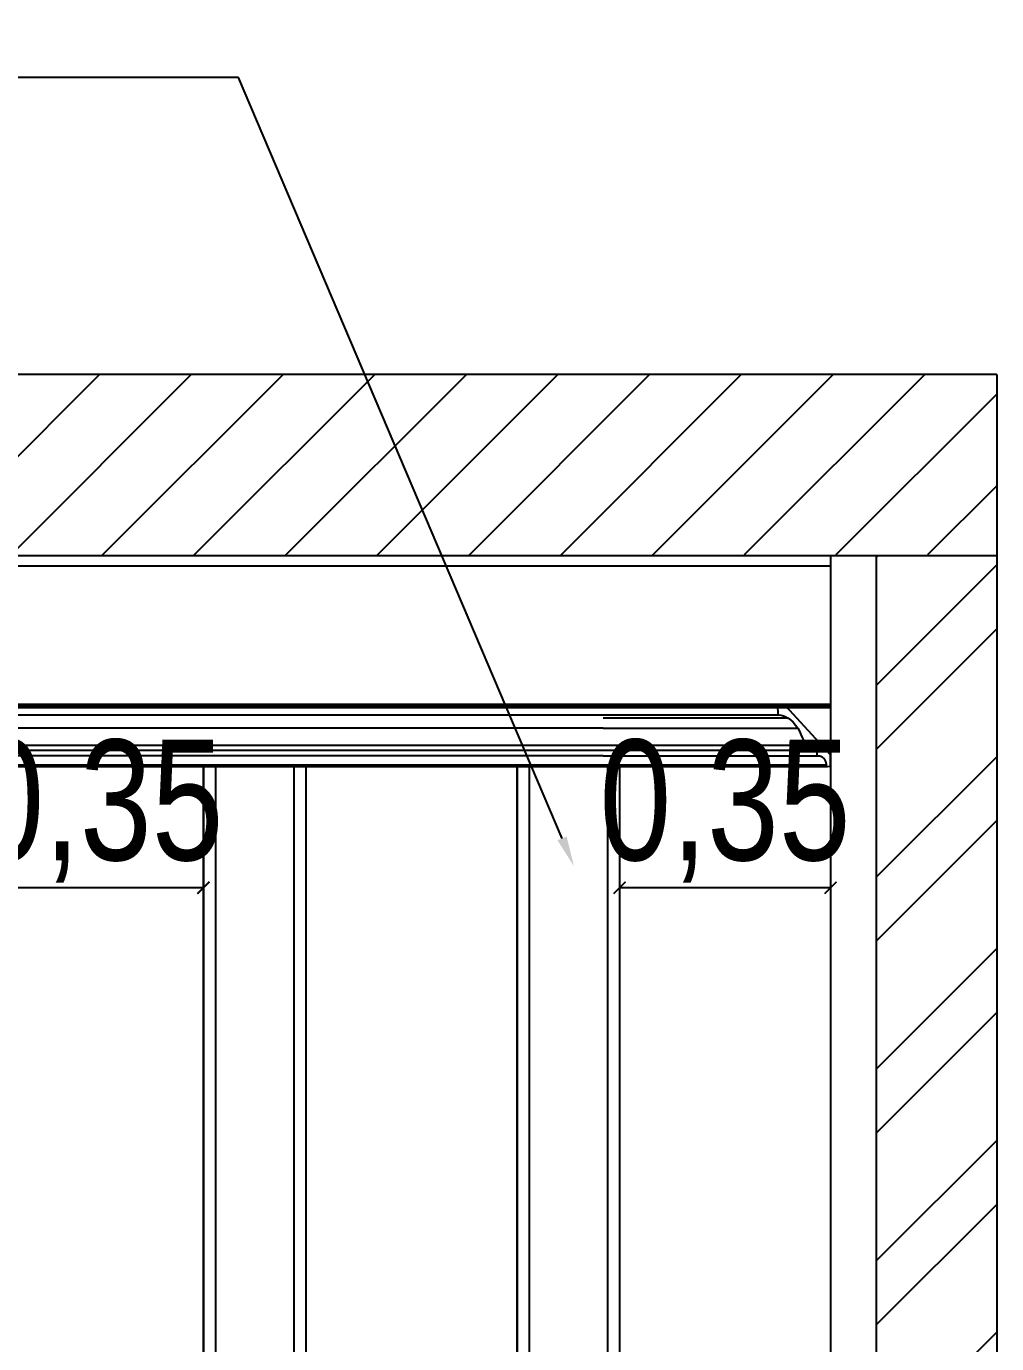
# Model space of a CAD drawing. Header units: inches. Extents: x -279 to 561, y -345 to 342.
# Drawn here: x -217.16 to -215.551, y 58.821 to 61.006 of the extents above; entities that cross this region are included whole.
import ezdxf
from ezdxf import colors
from ezdxf.entities.mleader import LeaderData, LeaderLine
from ezdxf.math import Vec2, Vec3

# ---------------------------------------------------------------- set-up
doc = ezdxf.new("R2010")
doc.units = ezdxf.units.IN
doc.header["$LTSCALE"] = 0.5
doc.header["$MEASUREMENT"] = 0
doc.layers.add('!!!Var1', color=7, linetype='Continuous', true_color=0xe5a6d7)
for name, color, linetype in [('LIGHT', 2, 'Continuous'), ('TEXT', 3, 'Continuous'), ('WAL', 7, 'Continuous'), ('WATER', 50, 'Continuous')]:
    doc.layers.add(name, color=color, linetype=linetype)
doc.styles.add('ROM', font='AGENCYR.TTF', dxfattribs={"width": 0.8})
doc.styles.get("Standard").update_dxf_attribs({"font": 'arial.ttf'})
doc.dimstyles.new('Copy(9) of ISO-25', dxfattribs={"dimtxt": 0.2, "dimasz": 0.02, "dimexe": 0.05, "dimexo": 0.05, "dimgap": 0.02, "dimtad": 1, "dimtxsty": 'ROM', "dimblk": 'ARCHTICK', "dimcen": 0.03, "dimse1": 1, "dimse2": 1, "dimclrd": 248, "dimclrt": 248, "dimadec": 0, "dimazin": 0, "dimtfac": 1, "dimtmove": 0, "dimatfit": 3, "dimldrblk": 'DOT', "dimfxl": 1, "dimarcsym": 0})

# ---------------------------------------------------------------- blocks, each defined once
blk = doc.blocks.new('_ArchTick')
at = {"color": 0, "linetype": 'ByBlock', "const_width": 0.15}
blk.add_lwpolyline([(-0.5, -0.5), (0.5, 0.5)], dxfattribs=at)
blk = doc.blocks.new('*D602')
at = {"layer": 'Defpoints', "color": 0, "transparency": 16777216}
for p in [(-217.2163, 59.5811), (-216.8663, 59.5811), (-217.2163, 59.577)]:
    blk.add_point(p, dxfattribs=at)
at = {"layer": 'WAL', "color": 248, "lineweight": -2, "transparency": 16777216}
blk.add_line((-216.8663, 59.577), (-217.2163, 59.577), dxfattribs=at)
at = {"layer": 'WAL', "color": 248, "lineweight": -2, "transparency": 16777216, "xscale": 0.02, "yscale": 0.02, "zscale": 0.02, "rotation": 180}
blk.add_blockref('_ArchTick', (-217.2163, 59.577), dxfattribs=at)
at = {"layer": 'WAL', "color": 248, "lineweight": -2, "transparency": 16777216, "xscale": 0.02, "yscale": 0.02, "zscale": 0.02}
blk.add_blockref('_ArchTick', (-216.8663, 59.577), dxfattribs=at)
at = {"layer": 'WAL', "color": 248, "transparency": 16777216, "insert": (-217.0413, 59.7041), "char_height": 0.2, "attachment_point": 5, "style": 'ROM'}
blk.add_mtext('0,35', dxfattribs=at)
blk = doc.blocks.new('_DOT')
at = {"color": 0, "linetype": 'ByBlock'}
blk.add_line((-0.5, 0), (-1, 0), dxfattribs=at)
at = {"color": 0, "linetype": 'ByBlock', "const_width": 0.5}
blk.add_lwpolyline([(-0.25, 0, 1), (0.25, 0, 1)], format="xyb", close=True, dxfattribs=at)
blk = doc.blocks.new('*D603')
at = {"layer": 'Defpoints', "color": 0, "transparency": 16777216}
for p in [(-216.1763, 59.5811), (-215.8263, 59.5811), (-216.1763, 59.577)]:
    blk.add_point(p, dxfattribs=at)
at = {"layer": 'WAL', "color": 248, "lineweight": -2, "transparency": 16777216}
blk.add_line((-215.8263, 59.577), (-216.1763, 59.577), dxfattribs=at)
at = {"layer": 'WAL', "color": 248, "lineweight": -2, "transparency": 16777216, "xscale": 0.02, "yscale": 0.02, "zscale": 0.02, "rotation": 180}
blk.add_blockref('_ArchTick', (-216.1763, 59.577), dxfattribs=at)
at = {"layer": 'WAL', "color": 248, "lineweight": -2, "transparency": 16777216, "xscale": 0.02, "yscale": 0.02, "zscale": 0.02}
blk.add_blockref('_ArchTick', (-215.8263, 59.577), dxfattribs=at)
at = {"layer": 'WAL', "color": 248, "transparency": 16777216, "insert": (-216.0013, 59.7041), "char_height": 0.2, "attachment_point": 5, "style": 'ROM'}
blk.add_mtext('0,35', dxfattribs=at)

msp = doc.modelspace()

# ---------------------------------------------------------------- hatches: boundary and pattern name
at = {"linetype": 'Continuous', "lineweight": -3}
h = msp.add_hatch(dxfattribs=at)
h.set_pattern_fill('ANSI31', scale=0.86)
h.set_pattern_definition([(45, (-310.09401, 221.56352), (-0.07601398, 0.07601398), [])])
h.paths.add_polyline_path([(-215.5509, 60.4295), (-235.5309, 60.42), (-235.5309, 60.12), (-215.888, 60.1295), (-215.869, 60.1295), (-215.5509, 60.1295)])
h = msp.add_hatch(dxfattribs=at)
h.set_pattern_fill('ANSI32', scale=0.6)
h.set_pattern_definition([(45, (-121.44264, 86.4447), (-0.15909903, 0.15909903), []), (45, (-121.33657, 86.4447), (-0.15909903, 0.15909903), [])])
h.paths.add_polyline_path([(-215.7509, 57.2281), (-215.5509, 57.2281), (-215.5509, 60.1281), (-215.7509, 60.1281)])

# ---------------------------------------------------------------- linework, layer by layer
at = {"layer": '!!!Var1', "color": 7}
msp.add_polyline3d([(-215.85, 59.8049, 0), (-215.85, 59.8048, 0), (-215.85, 59.8047, 0), (-215.8499, 59.8047, 0), (-215.8499, 59.8046, 0), (-215.8499, 59.8045, 0), (-215.8499, 59.8044, 0), (-215.8491, 59.7975, 0), (-215.8491, 59.7974, 0), (-215.8491, 59.7971, 0), (-215.849, 59.7971, 0), (-215.849, 59.7969, 0), (-215.8489, 59.7968, 0), (-215.8488, 59.7966, 0), (-215.8488, 59.7965, 0), (-215.8487, 59.7964, 0), (-215.8486, 59.7964, 0), (-215.8484, 59.7962, 0), (-215.8484, 59.7962, 0), (-215.8482, 59.7961, 0), (-215.8481, 59.7961, 0), (-215.848, 59.7961, 0), (-215.8467, 59.796, 0), (-215.8463, 59.796, 0), (-215.8454, 59.7959, 0), (-215.845, 59.7958, 0), (-215.8442, 59.7957, 0), (-215.8437, 59.7956, 0), (-215.8429, 59.7953, 0), (-215.8425, 59.7951, 0), (-215.8416, 59.7948, 0), (-215.8412, 59.7945, 0), (-215.8403, 59.7941, 0), (-215.8399, 59.7937, 0), (-215.839, 59.7931, 0), (-215.8385, 59.7926, 0), (-215.8376, 59.7918, 0), (-215.8373, 59.7912, 0), (-215.8365, 59.7902, 0), (-215.8362, 59.7896, 0), (-215.8357, 59.7885, 0), (-215.835, 59.7865, 0), (-215.8348, 59.7858, 0), (-215.8344, 59.7845, 0), (-215.8342, 59.7838, 0), (-215.8339, 59.7824, 0), (-215.8335, 59.7802, 0), (-215.8335, 59.78, 0), (-215.8334, 59.7796, 0), (-215.8332, 59.7792, 0), (-215.8331, 59.779, 0), (-215.8329, 59.7788, 0), (-215.8328, 59.7787, 0), (-215.8326, 59.7785, 0), (-215.8324, 59.7784, 0), (-215.8322, 59.7782, 0), (-215.8318, 59.7781, 0), (-215.8316, 59.7781, 0), (-215.8313, 59.7781, 0), (-215.8263, 59.7787, 0), (-215.8263, 59.7976, 0), (-215.9008, 59.8781, 0), (-215.9146, 59.8781, 0), (-215.9138, 59.8663, 0), (-215.9138, 59.8662, 0), (-215.9138, 59.8658, 0), (-215.9137, 59.8657, 0), (-215.9136, 59.8653, 0), (-215.9136, 59.8652, 0), (-215.9134, 59.8649, 0), (-215.9133, 59.8648, 0), (-215.9132, 59.8645, 0), (-215.9131, 59.8644, 0), (-215.9129, 59.8642, 0), (-215.9128, 59.8641, 0), (-215.9125, 59.864, 0), (-215.9124, 59.864, 0), (-215.9121, 59.8639, 0), (-215.9083, 59.8631, 0), (-215.9044, 59.862, 0), (-215.9005, 59.8606, 0), (-215.8966, 59.8585, 0), (-215.8926, 59.8556, 0), (-215.8885, 59.8518, 0), (-215.8843, 59.8469, 0), (-215.8808, 59.8417, 0), (-215.8779, 59.8365, 0), (-215.8754, 59.8314, 0), (-215.8732, 59.8264, 0), (-215.871, 59.8216, 0), (-215.8686, 59.8171, 0), (-215.8658, 59.8129, 0), (-215.8653, 59.8123, 0), (-215.8642, 59.8111, 0), (-215.8622, 59.8096, 0), (-215.8601, 59.8084, 0), (-215.8579, 59.8074, 0), (-215.8555, 59.8065, 0), (-215.853, 59.8059, 0), (-215.8505, 59.8052, 0), (-215.8505, 59.8052, 0), (-215.8504, 59.8052, 0), (-215.8503, 59.8052, 0), (-215.8502, 59.8051, 0), (-215.8502, 59.8051, 0), (-215.8501, 59.805, 0), (-215.8501, 59.805, 0)], close=True, dxfattribs=at)
for p, q in [((-215.5509, 60.4281), (-235.5309, 60.4281)), ((-215.5509, 60.4281), (-215.5509, 56.9281)), ((-215.5509, 60.4281), (-215.5509, 56.9281)), ((-235.5309, 60.1281), (-215.5509, 60.1281)), ((-215.8263, 60.1281), (-215.8263, 57.2281)), ((-215.7509, 60.1281), (-215.7509, 56.9281)), ((-215.7509, 60.1281), (-215.7509, 57.2281)), ((-215.7509, 60.1105), (-215.7509, 57.2281)), ((-216.8663, 59.7781), (-216.8663, 57.4281)), ((-216.8663, 59.7781), (-216.8663, 57.4281)), ((-216.8463, 59.7781), (-216.8463, 57.4281)), ((-216.6963, 59.7781), (-216.6963, 57.4281)), ((-216.3463, 59.7781), (-216.6963, 59.7781)), ((-216.6963, 59.7781), (-216.6963, 59.4617)), ((-216.3463, 59.7781), (-216.3463, 57.4281)), ((-216.3463, 59.7781), (-216.3463, 57.4281)), ((-216.3463, 59.7781), (-216.3463, 57.4281)), ((-216.3263, 59.7781), (-216.3263, 57.4281)), ((-216.1763, 59.7781), (-216.1763, 57.4281)), ((-216.1763, 59.7781), (-216.1763, 58.9521))]:
    msp.add_line(p, q)
at = {"color": 7}
for p, q in [((-215.8263, 60.1281), (-215.8263, 57.2281)), ((-215.8263, 60.1105), (-235.2556, 60.1105)), ((-215.7509, 60.1105), (-215.7509, 57.2281))]:
    msp.add_line(p, q, dxfattribs=at)
for points in [[(-216.7163, 59.7781), (-216.7163, 57.4281)], [(-216.1963, 59.7781), (-216.1963, 57.4281)]]:
    msp.add_lwpolyline(points)
at = {"layer": 'LIGHT', "color": 7, "lineweight": 70}
msp.add_line((-215.8263, 59.8781), (-229.6444, 59.8781), dxfattribs=at)
at = {"layer": 'LIGHT', "color": 4}
for points in [[(-216.6963, 59.7781), (-216.6963, 57.4281), (-216.8663, 57.4281), (-216.8663, 59.7781)], [(-216.1763, 59.7781), (-216.1763, 57.4281), (-216.3463, 57.4281), (-216.3463, 59.7781)]]:
    msp.add_lwpolyline(points, dxfattribs=at)
at = {"layer": 'WATER', "color": 7}
for p, q in [((-215.8392, 60.1105), (-216.0033, 60.1105)), ((-221.5586, 59.8639), (-215.9121, 59.8639)), ((-216.2034, 59.8417), (-235.202, 59.8417)), ((-215.8966, 59.8585), (-216.2034, 59.8585)), ((-216.2034, 59.8417), (-215.8808, 59.8417)), ((-215.8658, 59.8129), (-229.648, 59.8129)), ((-215.8499, 59.8044), (-229.6327, 59.8052)), ((-216.2034, 59.8052), (-215.8505, 59.8052)), ((-216.2034, 59.7961), (-235.2348, 59.7961)), ((-215.8335, 59.7802), (-229.6157, 59.7802)), ((-229.6085, 59.7781), (-215.8318, 59.7781)), ((-216.2034, 59.7961), (-215.848, 59.7961))]:
    msp.add_line(p, q, dxfattribs=at)

# ---------------------------------------------------------------- dimensions: what is measured, and where the dimension line sits
at = {"layer": 'WAL'}
for base, p1, p2, picture, middle in [((-217.2163, 59.577), (-216.8663, 59.5811), (-217.2163, 59.5811), '*D602', (-217.0413, 59.7041)), ((-216.1763, 59.577), (-215.8263, 59.5811), (-216.1763, 59.5811), '*D603', (-216.0013, 59.7041))]:
    dim = msp.add_linear_dim(base=base, p1=p1, p2=p2, dimstyle='Copy(9) of ISO-25', dxfattribs=at)
    dim.commit()
    dim.dimension.update_dxf_attribs({"geometry": picture, "text_midpoint": middle})

# ---------------------------------------------------------------- leaders
at = {"layer": 'TEXT', "color": 7, "lineweight": 15, "ltscale": 8e-05}
ml = msp.add_multileader_mtext('Standard', dxfattribs=at)
ml.set_content('{\\W0.8;MIRROR}', color=7)
ml.set_leader_properties()
ml.build(insert=Vec2(0, 0))
ml.multileader.update_dxf_attribs({"text_right_attachment_type": 6, "dogleg_length": 0.2, "arrow_head_size": 0.05})
ctx = ml.context
ctx.base_point, ctx.char_height, ctx.arrow_head_size, ctx.landing_gap_size, ctx.plane_origin = Vec3(-217.5746, 60.969), 0.07, 0.05, 0.09, Vec3(-218.8087, 63.7267)
ctx.right_attachment, ctx.text_align_type = 6, 1
notes = []
notes.append((ctx, [(0, (1, 1, 0), (-216.8084, 60.9206), (-1, 0), 0.2758, [(0, [(-216.252, 59.6128)], 0, [])])]))
ctx.mtext.insert, ctx.mtext.alignment, ctx.mtext.flow_direction = Vec3(-217.3294, 61.0046), 2, 5
for ctx, leaders in notes:
    for number, flags, end, landing, length, lines in leaders:
        leader = LeaderData()
        leader.index, (leader.has_last_leader_line, leader.has_dogleg_vector, leader.attachment_direction) = number, flags
        leader.last_leader_point, leader.dogleg_vector, leader.dogleg_length = Vec3(end), Vec3(landing), length
        for number, points, colour, breaks in lines:
            line = LeaderLine()
            line.index, line.vertices, line.color, line.breaks = number, Vec3.list(points), colors.encode_raw_color(colour), breaks
            leader.lines.append(line)
        ctx.leaders.append(leader)

doc.saveas('drawing.dxf')
